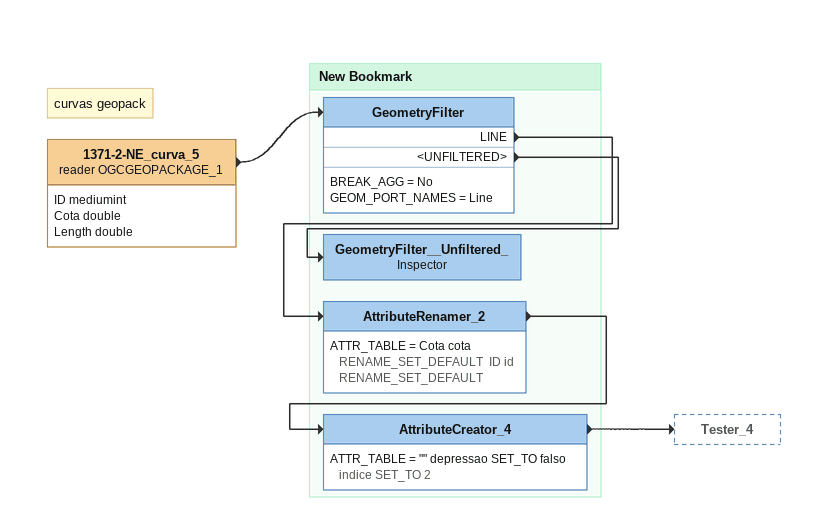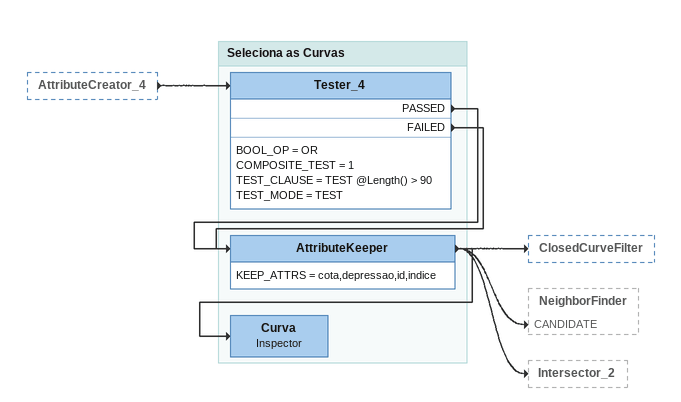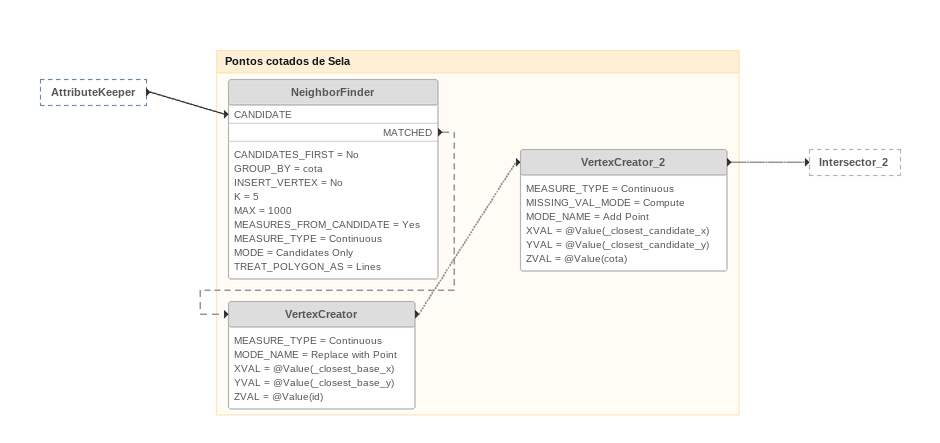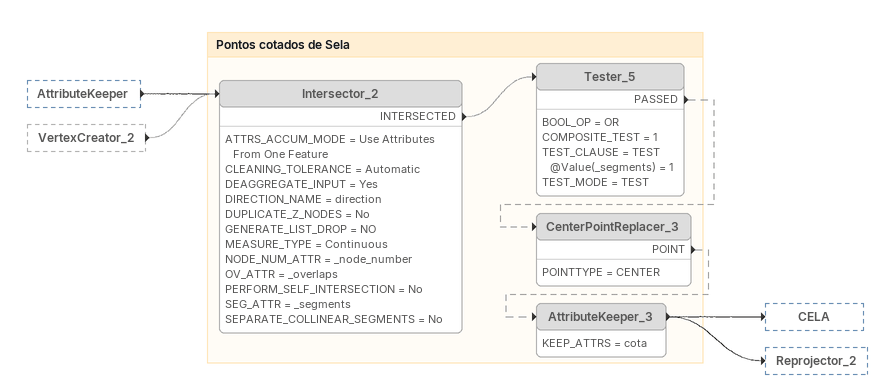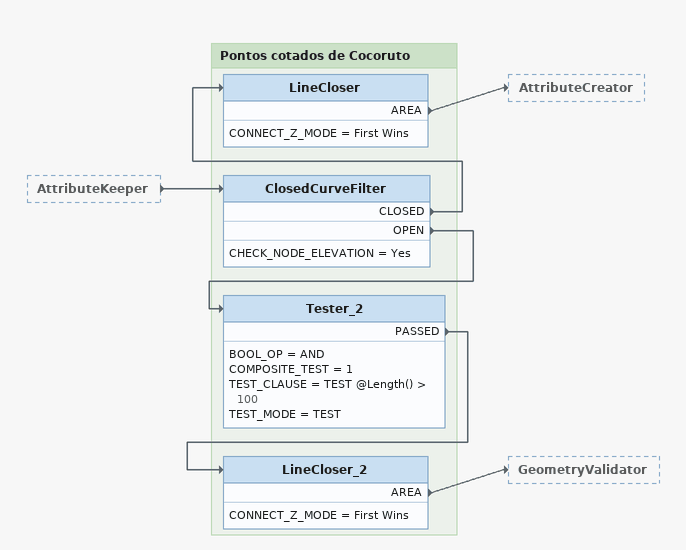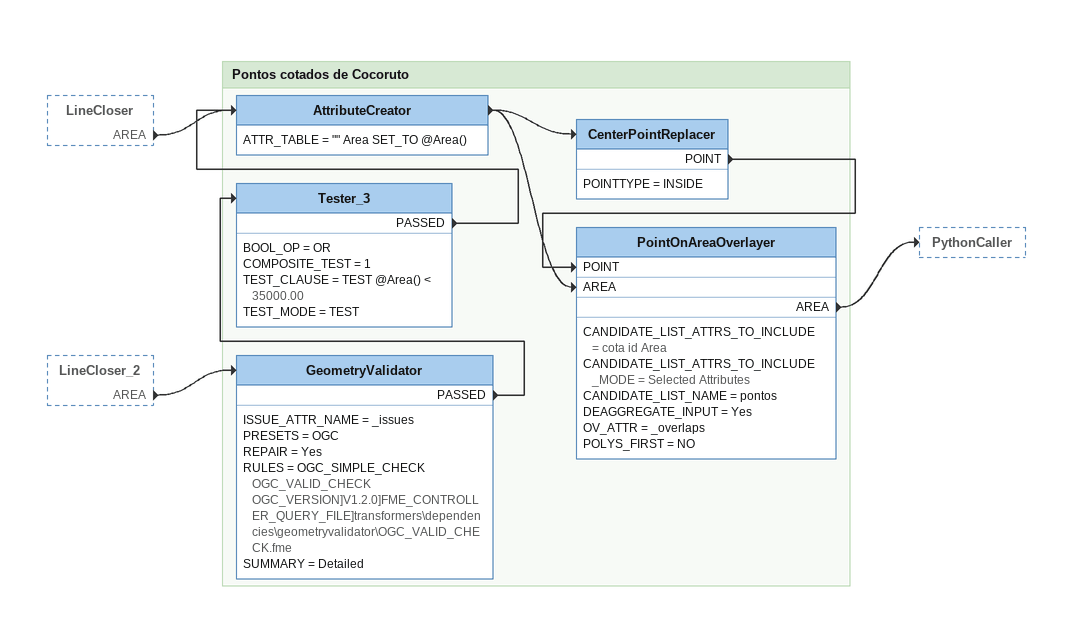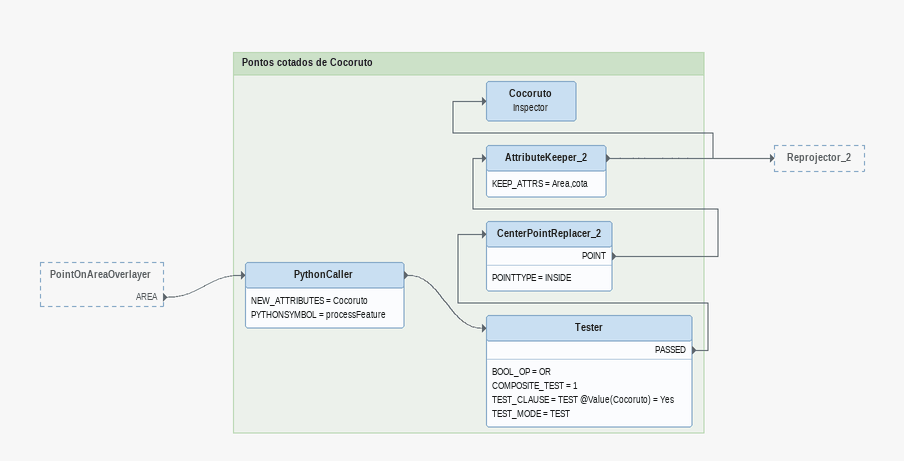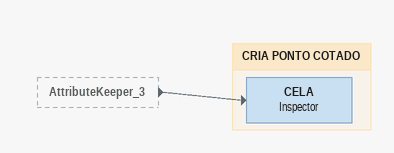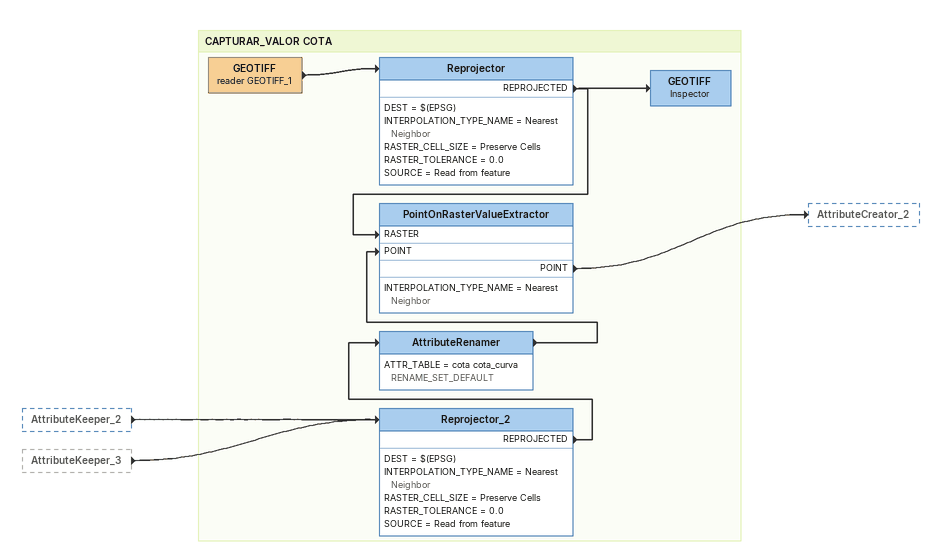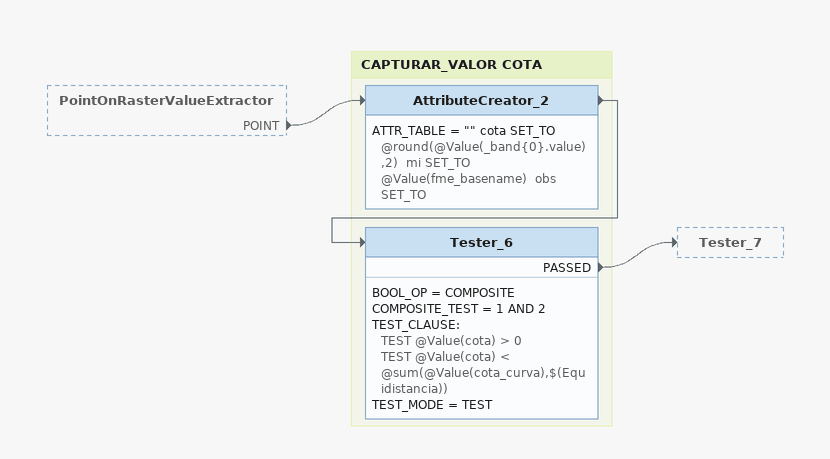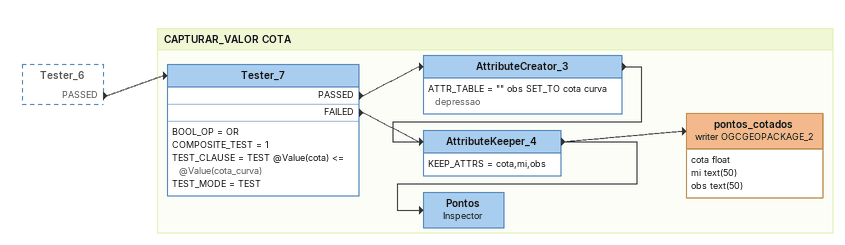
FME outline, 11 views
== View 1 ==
Note: curvas geopack
1371-2-NE_curva_5 (reader OGCGEOPACKAGE_1)
    attributes: ID mediumint, Cota double, Length double
    -> GeometryFilter

Bookmark: New Bookmark
GeometryFilter
    BREAK_AGG = No
    GEOM_PORT_NAMES = Line
    LINE -> AttributeRenamer_2
    <UNFILTERED> -> GeometryFilter__Unfiltered_
GeometryFilter__Unfiltered_: Inspector
AttributeRenamer_2
    ATTR_TABLE = Cota cota RENAME_SET_DEFAULT  ID id RENAME_SET_DEFAULT
    -> AttributeCreator_4
AttributeCreator_4
    ATTR_TABLE = "" depressao SET_TO falso  indice SET_TO 2
    -> Tester_4

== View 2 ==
AttributeCreator_4 [outside]
    -> Tester_4

Bookmark: Seleciona as Curvas
Tester_4
    BOOL_OP = OR
    COMPOSITE_TEST = 1
    TEST_CLAUSE = TEST @Length() > 90
    TEST_MODE = TEST
    PASSED -> AttributeKeeper
    FAILED -> AttributeKeeper
AttributeKeeper
    KEEP_ATTRS = cota,depressao,id,indice
    -> ClosedCurveFilter
    -> Curva
    -> NeighborFinder [CANDIDATE]
    -> Intersector_2
Curva: Inspector

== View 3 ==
AttributeKeeper [outside]
    -> NeighborFinder [CANDIDATE]

Bookmark: Pontos cotados de Sela
NeighborFinder [off]
    CANDIDATES_FIRST = No
    GROUP_BY = cota
    INSERT_VERTEX = No
    K = 5
    MAX = 1000
    MEASURES_FROM_CANDIDATE = Yes
    MEASURE_TYPE = Continuous
    MODE = Candidates Only
    TREAT_POLYGON_AS = Lines
    MATCHED -> VertexCreator [off]
VertexCreator [off]
    MEASURE_TYPE = Continuous
    MODE_NAME = Replace with Point
    XVAL = @Value(_closest_base_x)
    YVAL = @Value(_closest_base_y)
    ZVAL = @Value(id)
    -> VertexCreator_2 [off]
VertexCreator_2 [off]
    MEASURE_TYPE = Continuous
    MISSING_VAL_MODE = Compute
    MODE_NAME = Add Point
    XVAL = @Value(_closest_candidate_x)
    YVAL = @Value(_closest_candidate_y)
    ZVAL = @Value(cota)
    -> Intersector_2 [off]

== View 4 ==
AttributeKeeper [outside]
    -> Intersector_2
VertexCreator_2 [outside]
    -> Intersector_2 [off]

Bookmark: Pontos cotados de Sela
Intersector_2 [off]
    ATTRS_ACCUM_MODE = Use Attributes From One Feature
    CLEANING_TOLERANCE = Automatic
    DEAGGREGATE_INPUT = Yes
    DIRECTION_NAME = direction
    DUPLICATE_Z_NODES = No
    GENERATE_LIST_DROP = NO
    MEASURE_TYPE = Continuous
    NODE_NUM_ATTR = _node_number
    OV_ATTR = _overlaps
    PERFORM_SELF_INTERSECTION = No
    SEG_ATTR = _segments
    SEPARATE_COLLINEAR_SEGMENTS = No
    INTERSECTED -> Tester_5 [off]
Tester_5 [off]
    BOOL_OP = OR
    COMPOSITE_TEST = 1
    TEST_CLAUSE = TEST @Value(_segments) = 1
    TEST_MODE = TEST
    PASSED -> CenterPointReplacer_3 [off]
CenterPointReplacer_3 [off]
    POINTTYPE = CENTER
    POINT -> AttributeKeeper_3 [off]
AttributeKeeper_3 [off]
    KEEP_ATTRS = cota
    -> CELA
    -> Reprojector_2

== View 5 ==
AttributeKeeper [outside]
    -> ClosedCurveFilter

Bookmark: Pontos cotados de Cocoruto
ClosedCurveFilter
    CHECK_NODE_ELEVATION = Yes
    CLOSED -> LineCloser
    OPEN -> Tester_2
LineCloser
    CONNECT_Z_MODE = First Wins
    AREA -> AttributeCreator
Tester_2
    BOOL_OP = AND
    COMPOSITE_TEST = 1
    TEST_CLAUSE = TEST @Length() > 100
    TEST_MODE = TEST
    PASSED -> LineCloser_2
LineCloser_2
    CONNECT_Z_MODE = First Wins
    AREA -> GeometryValidator

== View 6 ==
LineCloser [outside]
    AREA -> AttributeCreator
LineCloser_2 [outside]
    AREA -> GeometryValidator

Bookmark: Pontos cotados de Cocoruto
GeometryValidator
    ISSUE_ATTR_NAME = _issues
    PRESETS = OGC
    REPAIR = Yes
    RULES = OGC_SIMPLE_CHECK  OGC_VALID_CHECK OGC_VERSION]V1.2.0]FME_CONTROLLER_QUERY_FILE]transformers\dependencies\geometryvalidator\OGC_VALID_CHECK.fme
    SUMMARY = Detailed
    PASSED -> Tester_3
Tester_3
    BOOL_OP = OR
    COMPOSITE_TEST = 1
    TEST_CLAUSE = TEST @Area() < 35000.00
    TEST_MODE = TEST
    PASSED -> AttributeCreator
AttributeCreator
    ATTR_TABLE = "" Area SET_TO @Area()
    -> PointOnAreaOverlayer [AREA]
    -> CenterPointReplacer
CenterPointReplacer
    POINTTYPE = INSIDE
    POINT -> PointOnAreaOverlayer [POINT]
PointOnAreaOverlayer
    CANDIDATE_LIST_ATTRS_TO_INCLUDE = cota id Area
    CANDIDATE_LIST_ATTRS_TO_INCLUDE_MODE = Selected Attributes
    CANDIDATE_LIST_NAME = pontos
    DEAGGREGATE_INPUT = Yes
    OV_ATTR = _overlaps
    POLYS_FIRST = NO
    AREA -> PythonCaller

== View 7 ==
PointOnAreaOverlayer [outside]
    AREA -> PythonCaller

Bookmark: Pontos cotados de Cocoruto
PythonCaller
    NEW_ATTRIBUTES = Cocoruto
    PYTHONSYMBOL = processFeature
    -> Tester
Tester
    BOOL_OP = OR
    COMPOSITE_TEST = 1
    TEST_CLAUSE = TEST @Value(Cocoruto) = Yes
    TEST_MODE = TEST
    PASSED -> CenterPointReplacer_2
CenterPointReplacer_2
    POINTTYPE = INSIDE
    POINT -> AttributeKeeper_2
AttributeKeeper_2
    KEEP_ATTRS = Area,cota
    -> Cocoruto
    -> Reprojector_2
Cocoruto: Inspector

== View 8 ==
AttributeKeeper_3 [outside]
    -> CELA

Bookmark: CRIA PONTO COTADO
CELA: Inspector

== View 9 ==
AttributeKeeper_2 [outside]
    -> Reprojector_2
AttributeKeeper_3 [outside]
    -> Reprojector_2

Bookmark: CAPTURAR_VALOR COTA
Reprojector_2
    DEST = $(EPSG)
    INTERPOLATION_TYPE_NAME = Nearest Neighbor
    RASTER_CELL_SIZE = Preserve Cells
    RASTER_TOLERANCE = 0.0
    SOURCE = Read from feature
    REPROJECTED -> AttributeRenamer
AttributeRenamer
    ATTR_TABLE = cota cota_curva RENAME_SET_DEFAULT
    -> PointOnRasterValueExtractor [POINT]
GEOTIFF (reader GEOTIFF_1)
    -> Reprojector
Reprojector
    DEST = $(EPSG)
    INTERPOLATION_TYPE_NAME = Nearest Neighbor
    RASTER_CELL_SIZE = Preserve Cells
    RASTER_TOLERANCE = 0.0
    SOURCE = Read from feature
    REPROJECTED -> PointOnRasterValueExtractor [RASTER]
    REPROJECTED -> GEOTIFF
GEOTIFF: Inspector
PointOnRasterValueExtractor
    INTERPOLATION_TYPE_NAME = Nearest Neighbor
    POINT -> AttributeCreator_2

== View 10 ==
PointOnRasterValueExtractor [outside]
    POINT -> AttributeCreator_2

Bookmark: CAPTURAR_VALOR COTA
AttributeCreator_2
    ATTR_TABLE = "" cota SET_TO @round(@Value(_band{0}.value),2)  mi SET_TO @Value(fme_basename)  obs SET_TO
    -> Tester_6
Tester_6
    BOOL_OP = COMPOSITE
    COMPOSITE_TEST = 1 AND 2
    TEST_CLAUSE:
      TEST @Value(cota) > 0
      TEST @Value(cota) < @sum(@Value(cota_curva),$(Equidistancia))
    TEST_MODE = TEST
    PASSED -> Tester_7

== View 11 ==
Tester_6 [outside]
    PASSED -> Tester_7

Bookmark: CAPTURAR_VALOR COTA
Tester_7
    BOOL_OP = OR
    COMPOSITE_TEST = 1
    TEST_CLAUSE = TEST @Value(cota) <= @Value(cota_curva)
    TEST_MODE = TEST
    PASSED -> AttributeCreator_3
    FAILED -> AttributeKeeper_4
AttributeCreator_3
    ATTR_TABLE = "" obs SET_TO cota curva depressao
    -> AttributeKeeper_4
AttributeKeeper_4
    KEEP_ATTRS = cota,mi,obs
    -> pontos_cotados (writer OGCGEOPACKAGE_2)
    -> Pontos
pontos_cotados (writer OGCGEOPACKAGE_2)
    attributes: cota float, mi text(50), obs text(50)
Pontos: Inspector
